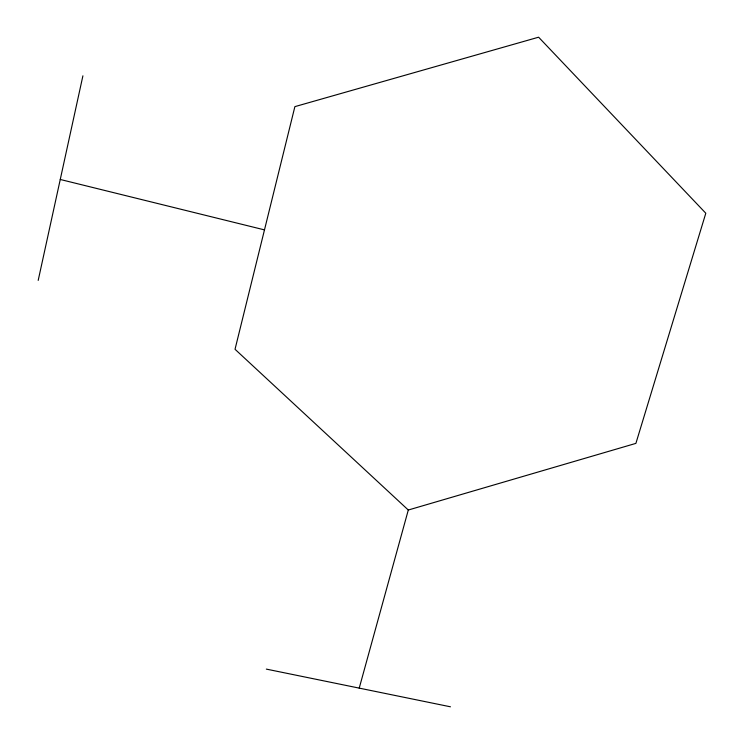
<?xml version="1.0" encoding="UTF-8"?>
<svg xmlns="http://www.w3.org/2000/svg" width="744" height="744" viewBox="0 0 744 744"><rect width="100%" height="100%" fill="white"/><g stroke="black" fill="none" stroke-linecap="round" stroke-linejoin="round"><path stroke-width="1.12" d="M38.195 280.404L82.91 75.823M359.222 688.126L408.298 510.021L635.897 443.377L705.805 213.23L538.61 37.2L294.884 106.634L235.03 349.28L408.298 510.021M266.333 669.107L450.455 706.8M60.255 179.471L264.483 229.887"/></g></svg>
